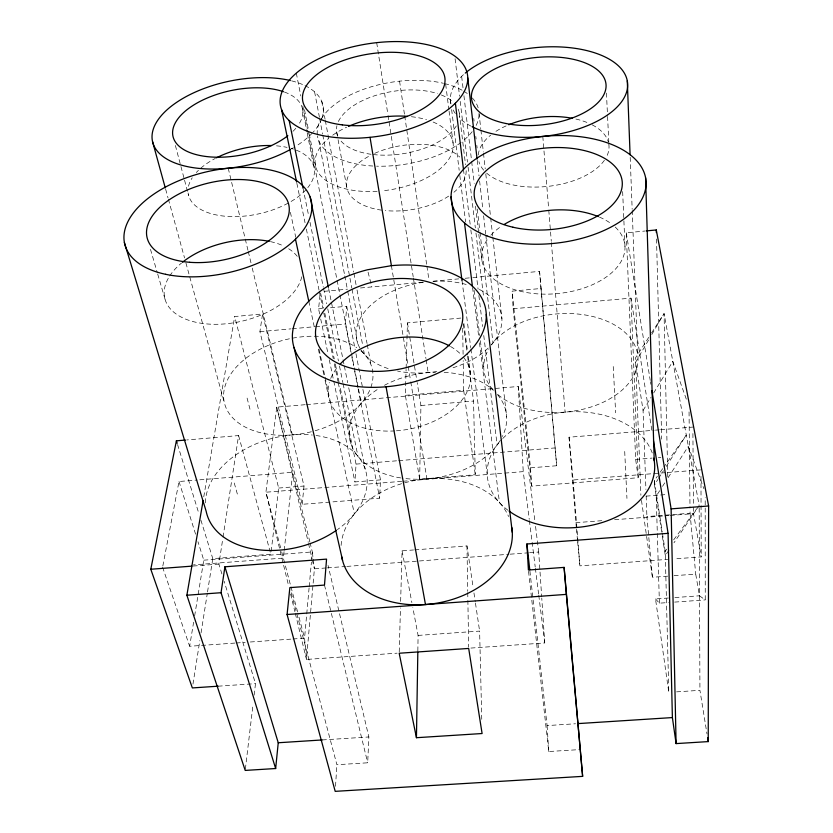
<?xml version="1.0" encoding="UTF-8"?>
<svg xmlns="http://www.w3.org/2000/svg" width="833" height="833" viewBox="0 0 833 833"><rect width="100%" height="100%" fill="white"/><g stroke="black" fill="none" stroke-linecap="round" stroke-linejoin="round"><path stroke-width="0.62" stroke-dasharray="4.17 3.12" d="M417.843 650.948L418.093 635.412L412.835 607.632M467.594 356.285L473.54 401.058L475.279 474.737L419.686 479.194L420.915 405.515L417.187 382.628M419.686 479.194L405.348 395.321L406.098 369.446M406.129 368.155L407.441 322.871L461.232 318.029M399.226 651.947L400.465 607.871M400.642 601.384L402.068 550.832L413.522 549.967M291.186 592.659L336.896 764.715L367.697 762.799L368.863 736.966L328.056 565.43M203.762 496.791L234.687 316.53L262.551 313.979L259.917 331.659L302.171 504.298L379.671 498.176L380.494 479.881L355.431 350.953M335.522 786.279L336.896 764.715M380.494 479.881L354.92 481.932L356.055 464.116L339.781 385.512M350.849 351.922L345.331 323.943L346.747 306.273L328.816 307.918M309.085 587.963L304.555 638.172L306.471 659.434L397.112 653.166M309.199 586.682L311.396 562.223M311.511 560.932L312.323 551.925L310.188 543.21M302.171 504.298L304.014 486.024L262.551 313.979M319.653 313.947L318.581 308.856L320.101 294.143M284.053 551.675L283.345 558.068L193.423 564.889M284.188 550.394L292.758 472.269L198.389 479.923M245.36 769.151L253.076 704.072M254.138 695.139L255.492 683.654L224.181 581.351M207.532 591.919L212.79 558.631L270.84 554.216L278.68 488.055L234.687 316.53M221.911 573.958L218.892 564.097L222.838 538.389M223.036 537.108L238.592 435.576L186.769 439.949M192.964 684.101L199.837 640.567M201.055 632.882L207.334 593.2M234.844 643.076L189.653 646.262L193.61 622.209M194.641 615.879L203.783 560.172L197.973 541.731M162.831 565.961L179.001 481.505L197.098 480.037M648.563 340.041L635.662 362.116L643.076 410.492L645.919 489.398M651.791 334.533L664.057 313.562L699.168 505.506L673.959 542.804M643.076 410.492L651 397.393M653.645 393.03L672.804 361.397L687.256 401.766M661.631 531.548L654.467 484.806L657.924 479.412M658.622 478.329L663.464 470.76M666.223 466.438L686.288 435.097L663.995 466.792M648.73 337.365L635.496 357.919L640.889 495.25M651.521 333.033L664.057 313.562L667.795 477.507M659.694 490.71L656.206 496.124L657.289 532.235M662.495 486.378L665.286 482.057M668.076 477.726L688.339 446.332L703.864 488.679M668.92 550.259L665.317 555.59L661.829 532.818M654.467 484.806L654.332 480.526L657.31 476.299M660.277 472.072L663.255 467.844M668.43 598.011L655.509 598.937L668.795 692.358L665.213 551.279L666.754 549.197M673.699 539.836L696.846 508.63M472.832 277.566L539.576 271.381L540.992 288.499L512.118 291.144L513.149 308.772L531.683 486.149L638.255 477.726L635.652 459.41L626.249 232.792L645.023 231.022M324.235 291.321L347.559 289.166M360.522 287.968L422.716 282.21M433.045 281.252L458.712 278.868M465.137 278.274L471.551 277.681M318.581 308.856L322.423 308.502M259.917 331.659L290.977 328.858M292.279 328.733L314.27 326.744M315.572 326.63L345.331 323.943M513.149 308.772L630.998 298.12L651.875 430.515M405.348 395.321L463.689 390.333L463.2 360.585M305.159 404.703L276.754 407.129L265.914 492.22L288.78 586.515M306.45 404.588L518.251 386.491L534.911 521.239M420.915 405.515L473.54 401.058M576.332 527.758L569.043 437.221L654.165 430.245M655.456 430.14L659.33 429.818M660.621 429.713L692.869 427.069M356.055 464.116L397.424 460.753M398.726 460.649L555.174 447.915L556.663 465.751L530.506 467.844L512.118 291.144M278.68 488.055L304.014 486.024M635.652 459.41L652.062 458.088M658.372 457.588L660.892 457.379M401.693 481.349L265.914 492.22L281.377 550.623M402.995 481.245L523.259 471.624L529.236 519.292M569.043 437.221L573.094 479.995L666.077 472.623M667.368 472.519L700.949 469.864M646.127 496.135L666.879 494.521M667.702 576.155L652.426 577.269L646.908 516.575L690.047 513.263L690.005 509.369M575.853 522.676L604.3 520.5M614.65 519.709L663.786 515.939M665.078 515.846L668.951 515.544M670.253 515.45L693.525 513.669L701.209 556.902L674.116 558.901M203.783 560.172L312.323 551.925L313.073 557.964M193.194 566.044L218.892 564.097M414.792 549.863L466.969 545.917L473.196 587.869M326.078 567.96L314.405 568.835L306.471 659.434L295.184 612.921M327.379 567.867L345.528 566.502M346.82 566.409L418.135 561.067M419.426 560.973L508.89 554.278M510.192 554.174L528.341 552.82M529.642 552.716L538.712 552.04L541.679 596.865M577.644 541.721L579.903 565.857L667.66 559.38M674.074 575.697L695.722 574.114L699.46 595.793L705.249 599.916L705.197 497.499M674.897 597.553L699.46 595.793M655.509 598.937L659.413 603.175L668.326 602.551M674.699 602.092L705.249 599.916M236.135 642.993L245.173 642.358M250.337 641.993L291.644 639.078M292.935 638.984L304.555 638.172L297.933 613.14M418.093 635.412L479.621 631.091L481.755 719.264M470.926 648.064L544.74 642.961L541.773 598.146M218.131 686.194L255.492 683.654M676.583 691.859L699.928 690.328L706.998 733.904M322.256 739.943L368.863 736.966M529.903 571.042L547.094 725.585L575.509 723.762M528.559 571.313L548.76 751.522L580.403 749.554M162.591 567.221L189.653 646.262M179.001 481.505L195.651 534.359M177.554 444.541L199.004 513.982M200.92 520.188L212.79 558.631M150.492 249.369L157.364 272.922M157.729 274.161L165.319 300.192M234.25 483.025L237.478 494.5M165.632 189.174L168.037 197.921M168.381 199.181L184.541 257.928M185.915 262.926L224.421 402.943M238.592 435.576L270.84 554.216M281.7 551.862L290.644 585.609M290.967 586.859L297.6 611.891M175.388 145.473L180.636 165.351M180.959 166.59L184.239 179.012M184.572 180.251L188.508 195.151M247.089 398.091L250.046 409.409M368.061 272.152L371.737 286.406M309.876 541.96L276.754 407.129L308.231 542.304M324.485 585.078L367.697 762.799M290.613 594.054L294.882 611.661M228.232 168.235L247.995 250.389M248.296 251.649L251.035 263.02M252.243 268.08L292.383 434.909M308.522 543.574L312.052 558.735M312.354 559.995L314.405 568.835L313.218 559.172M290.405 212.342L295.757 237.332M308.783 301.244L314.478 327.827M319.091 349.35L324.797 375.933M325.068 377.203L354.369 513.919M318.362 349.1L324.006 375.381M325.078 380.379L328.566 396.643M320.715 319.039L328.202 354.671M329.264 359.762L354.92 481.932M320.611 292.956L323.766 308.168M324.808 313.239L334.262 358.888M335.314 363.959L339.51 384.242M296.86 183.333L305.045 222.723M306.357 229.075L319.018 290.061M319.289 291.331L322.715 307.846M323.766 312.937L333.262 358.669M334.314 363.75L338.011 381.545M338.271 382.816L350.932 443.802M302.973 187.956L308.71 215.945M310.011 222.307L323.308 287.166M323.568 288.447L326.692 303.712M327.744 308.793L338.427 360.949M339.468 366.031L342.863 382.566M343.123 383.836L357.982 456.338M328.65 288.551L331.222 301.275M331.482 302.546L342.8 358.502M343.061 359.773L344.081 364.854M344.341 366.135L347.684 382.659M348.715 387.751L365.177 469.146M304.503 109.717L308.97 132.468M309.22 133.738L315.676 166.6M296.309 73.106L300.807 95.941M302.806 106.083L307.294 128.907M307.544 130.177L339.697 293.518M339.947 294.788L351.255 352.224M351.505 353.504L361.314 403.276M351.849 357.003L353.609 365.906M354.608 370.997L357.867 387.532M358.117 388.803L379.671 498.176M302.317 108.196L307.002 131.958M307.252 133.207L313.916 166.985M346.747 306.273L355.181 349.673M318.768 140.6L344.55 274.651M344.789 275.931L347.486 289.978M347.736 291.248L357.805 343.592M402.068 550.832L411.877 602.582M314.593 91.849L319.414 117.255M319.653 118.525L322.538 133.769M322.788 135.029L351.807 287.947M352.047 289.218L362.688 345.299M363.657 350.401L364.385 354.223M321.736 101.376L325.068 119.213M325.307 120.483L353.681 272.079M353.921 273.349L356.066 284.813M357.024 289.905L367.041 343.415M367.28 344.685L371.091 365.062M336.678 132.01L337.834 138.382M338.073 139.663L346.684 186.852M391.406 265.675L407.993 365.25M408.212 366.52L410.554 380.566M410.763 381.847L426.923 478.871M626.249 232.792L650.25 380.462M650.458 381.743L650.875 384.315M407.441 322.871L416.979 381.358M376.693 42.691L387.866 114.298M388.063 115.579L388.855 120.691M389.063 121.972L413.189 276.712M413.387 277.983L425.955 358.544M426.152 359.825L428.152 372.611M654.332 480.526L662.245 531.975M662.443 533.266L665.213 551.279M473.956 592.961L475.279 601.853M475.466 603.123L479.621 631.091M399.569 81.155L404.505 114.558M404.692 115.849L426.725 264.904M426.913 266.185L429.005 280.325M641.483 500.383L652.426 577.269M463.689 390.333L475.279 474.737M463.846 323.36L467.532 351.266M468.208 356.337L470.551 374.1M463.356 324.308L467.428 355.004M462.003 280.596L470.739 347.653M470.905 348.944L487.19 474.039M529.392 520.573L535.213 566.961M535.369 568.241L538.597 594.012M538.764 595.303L544.74 642.961M450.341 99.273L450.986 104.437M451.632 109.602L459.17 170.276M459.816 175.44L465.595 221.911M474.112 290.332L479.735 335.512M480.37 340.676L483.744 367.79M472.571 287.468L478.85 337.698M479.496 342.852L499.467 502.57M445.686 84.289L448.904 109.852M449.06 111.133L453.079 143.089M535.546 526.373L538.712 552.04M459.285 113.142L465.522 164.705M463.46 169.391L470.229 224.764M470.853 229.908L478.09 289.145M478.881 295.58L482.651 326.484M483.754 335.501L497.134 444.947M455.089 58.768L459.577 96.212M460.191 101.376L467.459 162.06M468.084 167.225L475.341 227.909M475.966 233.073L483.536 296.34M461.649 76.344L463.325 90.547M463.929 95.722L471.509 160.186M471.665 161.477L474.237 183.343M477.257 209.073L479.829 230.939M479.985 232.23L492.99 342.863M475.476 206.188L478.663 233.094M478.819 234.375L481.849 259.99M473.769 118.484L474.06 121.045M475.81 136.414L476.101 138.976M476.83 145.379L477.122 147.941M477.236 160.363L479.006 175.836M479.6 180.99L482.859 209.364M483.598 215.809L485.67 233.865M485.816 235.156L506.683 416.989M479.037 113.194L480.756 128.709M480.901 130.01L483.348 151.991M483.494 153.282L485.223 168.807M485.795 173.982L490.543 216.663M490.679 217.954L492.699 236.062M492.844 237.363L501.903 318.841M576.446 529.028L577.519 540.45M690.047 513.263L695.722 574.114M539.576 271.381L555.174 447.915M540.992 288.499L556.663 465.751M542.814 136.435L548.666 208.906M548.78 210.208L551.29 241.268M551.394 242.559L565.107 412.106M573.094 479.995L579.903 565.857M530.506 467.844L531.683 486.149M547.094 725.585L548.76 751.522M518.251 386.491L523.259 471.624M613.244 366.53L615.639 412.772M624.708 451.476L626.947 498.405M606.445 93.098L607.507 115.204M607.569 116.495L608.892 143.797M622.647 191.569L623.844 219.641M623.896 220.922L624.979 246.443M630.998 298.12L638.255 477.726M630.196 157.354L632.164 209.218M632.216 210.51L637.672 354.421M646.158 495.874L646.908 516.575M657.331 533.526L659.413 603.175M656.519 239.05L661.683 439.095M466.969 545.917L467.729 591.336M467.75 592.638L467.854 599.125M467.875 600.426L468.667 647.137M462.679 328.254L463.117 355.41M689.058 411.866L689.995 508.068M692.91 433.535L693.462 505.912M693.472 507.203L693.525 513.669M699.179 508.109L699.928 690.328M700.97 476.351L701.209 556.902M479.423 289.488A73.45 45.138 -8.7 0 1 491.512 344.623M488.19 348.069A73.45 45.138 -8.7 0 1 450.278 368.561M436.794 371.539A73.45 45.138 -8.7 0 1 397.57 371.06M388.147 368.582A73.45 45.138 -8.7 0 1 360.491 349.089M359.846 348.007A73.45 45.138 -8.7 0 1 424.309 282.158M433.118 281.304A73.45 45.138 -8.7 0 1 466.959 284.688M497.499 394.623A79.354 52.698 -9.1 0 1 502.372 436.492M499.987 440.782A79.354 52.698 -9.1 0 1 401.975 478.121M400.715 477.934A79.354 52.698 -9.1 0 1 350.12 440.969A79.354 52.698 -9.1 0 1 379.057 388.407M384.461 385.294A79.354 52.698 -9.1 0 1 435.555 372.205M444.166 372.33A79.354 52.698 -9.1 0 1 493.303 390.281M491.366 344.977A77.313 49.272 -4.7 0 1 605.737 320.663A77.313 49.272 -4.7 0 1 615.108 395.508A77.313 49.272 -4.7 0 1 497.551 394.29M493.136 389.927A77.313 49.272 -4.7 0 1 488.544 349.36M360.845 350.797A75.845 47.773 -12.9 0 1 370.623 388.084M369.644 390.448A75.845 47.773 -12.9 0 1 312.614 431.421M311.375 431.744A75.845 47.773 -12.9 0 1 227.898 411.502A75.845 47.773 -12.9 0 1 262.041 348.236A75.845 47.773 -12.9 0 1 356.753 347.673M316.061 435.503A82.321 55.926 -14.7 0 1 337.375 529.642M205.407 502.799A82.321 55.926 -14.7 0 1 312.26 435.034M341.103 545.448A86.299 62.329 -9.9 0 1 416.198 480.214A86.299 62.329 -9.9 0 1 508.599 516.554M507.984 510.285A83.873 57.956 -3.9 0 1 501.872 439.387M502.757 438.481A83.873 57.956 -3.9 0 1 587.734 412.345A83.873 57.956 -3.9 0 1 652.76 454.464M479.048 114.413A81.644 41.577 -8.9 0 1 475.581 126.522M472.155 131.697A81.644 41.577 -8.9 0 1 462.169 141.548M461.118 142.36A81.644 41.577 -8.9 0 1 376.62 166.173M372.851 166.017A81.644 41.577 -8.9 0 1 317.456 135.914M317.3 134.707A81.644 41.577 -8.9 0 1 320.164 120.952M321.382 118.755A81.644 41.577 -8.9 0 1 443.406 83.3M444.624 83.592A81.644 41.577 -8.9 0 1 462.752 90.599M463.783 91.203A81.644 41.577 -8.9 0 1 467.584 93.765M472.353 98.023A81.644 41.577 -8.9 0 1 478.309 108.405M458.171 109.144A62.027 31.581 -8.9 0 1 459.358 117.318M456.307 125.908A62.027 31.581 -8.9 0 1 372.257 154.428M371.018 154.272A62.027 31.581 -8.9 0 1 339.999 139.798M337.813 136.008A62.027 31.581 -8.9 0 1 336.928 125.752M338.396 121.524A62.027 31.581 -8.9 0 1 437.492 93.598M441.375 94.993A62.027 31.581 -8.9 0 1 452.933 101.949M470.895 126.095A89.037 44.534 -6.1 0 1 459.483 118.14M455.328 113.496A89.037 44.534 -6.1 0 1 452.35 108.405M450.861 103.875A89.037 44.534 -6.1 0 1 464.314 73.898M305.003 85.632A87.121 42.962 -11.9 0 1 322.256 117.224M321.84 118.432A87.121 42.962 -11.9 0 1 313.343 131.947M312.49 132.874A87.121 42.962 -11.9 0 1 295.746 146.316M293.445 147.722A87.121 42.962 -11.9 0 1 291.352 148.93M291.654 80.863A87.121 42.962 -11.9 0 1 302.483 84.487M284.438 92.036A66.182 32.622 -11.9 0 1 298.172 125.262M295.798 128.313A66.182 32.622 -11.9 0 1 291.373 132.822M301.775 276.785A70.43 40.151 -13.4 0 1 215.539 324.297A70.43 40.151 -13.4 0 1 169.109 276.889M169.672 275.983A70.43 40.151 -13.4 0 1 181.479 263.072M270.475 241.622A70.43 40.151 -13.4 0 1 282.96 245.673M288.697 248.755A70.43 40.151 -13.4 0 1 297.402 256.533M463.565 357.336A71.919 46.096 -9.8 0 1 419.894 426.517L415.219 427.798A71.919 46.096 -9.8 0 1 395.987 430.838M394.78 430.921A71.919 46.096 -9.8 0 1 329.316 382.493M330.722 378.453A71.919 46.096 -9.8 0 1 337.865 366.739M450.455 346.466A71.919 46.096 -9.8 0 1 461.42 354.889M296.319 150.169A64.276 33.643 -12.1 0 1 307.804 187.623M305.805 189.934A64.276 33.643 -12.1 0 1 288.978 202.69M288.114 203.158A64.276 33.643 -12.1 0 1 224.202 216.132A64.276 33.643 -12.1 0 1 188.102 192.985M188.508 186.228A64.276 33.643 -12.1 0 1 192.225 177.793M196.307 172.525A64.276 33.643 -12.1 0 1 198.441 170.317M200.784 168.172A64.276 33.643 -12.1 0 1 215.331 158.416M276.514 145.837A64.276 33.643 -12.1 0 1 287.052 147.389M291.352 148.472A64.276 33.643 -12.1 0 1 293.403 149.107M433.129 122.024A69.743 36.517 -9.2 0 1 447.498 161.092A69.743 36.517 -9.2 0 1 381.785 190.892M377.12 191.278A69.743 36.517 -9.2 0 1 328.119 138.778M332.731 135.185A69.743 36.517 -9.2 0 1 346.601 127.23M411.419 116.703A69.743 36.517 -9.2 0 1 426.517 119.681M615.223 227.076A71.919 41.806 -5.3 0 1 556.788 293.664A71.919 41.806 -5.3 0 1 488.128 238.477M490.918 235.125A71.919 41.806 -5.3 0 1 500.82 226.638M599.458 217.101A71.919 41.806 -5.3 0 1 611.891 224.244M608.798 144.119A65.651 34.83 -5.8 0 1 606.289 157.25M604.383 160.311A65.651 34.83 -5.8 0 1 547.562 186.415A65.651 34.83 -5.8 0 1 486.201 172.733M483.671 170.151A65.651 34.83 -5.8 0 1 478.933 161.696M478.288 154.917A65.651 34.83 -5.8 0 1 490.658 135.154M495.968 131.322A65.651 34.83 -5.8 0 1 507.62 125.242M575.926 119.046A65.651 34.83 -5.8 0 1 588.265 122.992M592.19 124.846A65.651 34.83 -5.8 0 1 608.298 141.87M466.168 170.703A60.351 32.435 -8.8 0 1 453.933 192.256M448.664 196.13A60.351 32.435 -8.8 0 1 385.273 210.582M381.556 210.145A60.351 32.435 -8.8 0 1 370.508 155.375M374.704 153.345A60.351 32.435 -8.8 0 1 459.722 157.031"/><path stroke-width="1.25" d="M653.489 440.803L668.076 533.349L672.387 717.577L676.094 743.598L708.237 741.599L708.623 505.975L656.289 229.96L646.273 230.908M416.448 737.705L399.184 653.239L468.687 648.438L482.099 733.529L416.448 737.705L417.822 652.239M203.106 500.623L186.873 595.231L245.214 770.421L275.65 768.526L278.243 742.755L224.91 566.794L326.557 559.12L324.485 585.078L289.853 587.629L287.083 614.515L335.199 791.35L582.642 776.366L564.108 567.388L528.414 570.022L526.893 544.001L668.076 533.349M275.65 768.526L221.047 592.711L224.91 566.794M218.131 686.194L192.35 687.933L150.794 569.251L176.398 440.824L185.467 440.063M391.406 265.675L367.447 269.777A97.846 59.737 -9.8 0 0 313.229 371.685A97.846 59.737 -9.8 0 0 476.122 343.748A97.846 59.737 -9.8 0 0 391.406 265.675L370.029 137.341M651.916 390.729L671.117 508.869L708.623 505.975M150.794 569.251L191.913 566.138M186.873 595.231L221.047 592.711M287.083 614.515L566.346 594.387L582.642 776.366M278.243 742.755L322.256 739.943M578.092 723.596L672.387 717.577M176.398 440.824L177.169 443.302M124.377 242.486L206.188 511.379A82.321 55.926 -14.7 0 0 256.158 549.447A82.321 55.926 -14.7 0 0 336.365 530.35M152.564 141.672L165.288 187.925M294.028 347.455L342.863 561.629A86.299 62.329 -9.9 0 0 440.563 602.478A86.299 62.329 -9.9 0 0 511.774 527.393M295.476 239.175L308.783 301.244M281.564 109.644L296.6 182.063M289.145 120.514L302.973 187.956M310.136 196.994L328.4 287.281M386.054 386.783L425.476 604.539M707.623 737.746L708.237 741.599M451.08 196.765L462.003 280.596M464.502 222.921L472.405 286.188M455.38 103.261L463.46 169.391M486.264 314.447L512.295 532.391M467.761 77.823A94.785 46.481 -9.3 0 1 328.046 136.55A94.785 46.481 -9.3 0 1 325.963 55.499A94.785 46.481 -9.3 0 1 467.761 77.823L477.09 159.072M526.893 544.001L529.757 569.762M564.108 567.388L566.346 594.387M627.291 80.863L630.092 154.761M645.585 177.731L654.228 460.67M656.289 229.96L656.352 232.553M671.117 508.869L676.094 743.598M653.759 458.181A83.873 57.956 -3.9 0 1 606.997 520.896A83.873 57.956 -3.9 0 1 509.057 511.077M342.519 560.422A86.299 62.329 -9.9 0 1 341.697 556.746M465.262 73.085A89.037 44.534 -6.1 0 1 594.595 52.791A89.037 44.534 -6.1 0 1 602.884 117.994A89.037 44.534 -6.1 0 1 472.082 126.71M290.28 149.523A87.121 42.962 -11.9 0 1 174.638 162.852A87.121 42.962 -11.9 0 1 174.691 103.698A87.121 42.962 -11.9 0 1 290.342 80.541M287.874 135.727A66.182 32.622 -11.9 0 1 194.745 154.22A66.182 32.622 -11.9 0 1 190.059 107.436A66.182 32.622 -11.9 0 1 283.459 91.692M182.458 262.27A70.43 40.151 -13.4 0 1 269.236 241.362M340.301 363.979A71.919 46.096 -9.8 0 1 379.775 341.332L384.138 340.176A71.919 46.096 -9.8 0 1 449.383 345.872M216.445 157.843A64.276 33.643 -12.1 0 1 271.527 145.556M348.454 126.397A69.743 36.517 -9.2 0 1 407.337 116.328M504.027 224.546A71.919 41.806 -5.3 0 1 598.281 216.601M508.776 124.752A65.651 34.83 -5.8 0 1 572.24 118.276M409.971 366.593L405.13 367.894A74.324 45.357 -9.8 0 1 317.706 343.727A74.324 45.357 -9.8 0 1 369.279 282.981L373.788 281.804A74.324 45.357 -9.8 0 1 460.524 306.013A74.324 45.357 -9.8 0 1 409.971 366.593M486.857 235.854A97.836 53.76 -5.6 0 0 644.825 192.017A97.836 53.76 -5.6 0 0 514.096 141.787A97.836 53.76 -5.6 0 0 486.857 235.854M512.93 227.211A74.314 40.817 -5.6 0 0 622.272 182.635A74.314 40.817 -5.6 0 0 509.494 156.531A74.314 40.817 -5.6 0 0 512.93 227.211M506.027 123.523A67.64 33.82 -6.1 0 0 606.07 85.299A67.64 33.82 -6.1 0 0 504.059 64.88A67.64 33.82 -6.1 0 0 506.027 123.523M165.548 274.286A95.743 51.573 -13.1 0 0 311.677 210.405A95.743 51.573 -13.1 0 0 176.513 181.709A95.743 51.573 -13.1 0 0 165.548 274.286M189.685 262.291A72.731 39.151 -13.1 0 0 288.801 204.845A72.731 39.151 -13.1 0 0 175.211 196.036A72.731 39.151 -13.1 0 0 189.685 262.291M342.311 124.877A72.002 35.288 -9.3 0 0 444.884 77.896A72.002 35.288 -9.3 0 0 334.075 64.287A72.002 35.288 -9.3 0 0 342.311 124.877"/></g></svg>
